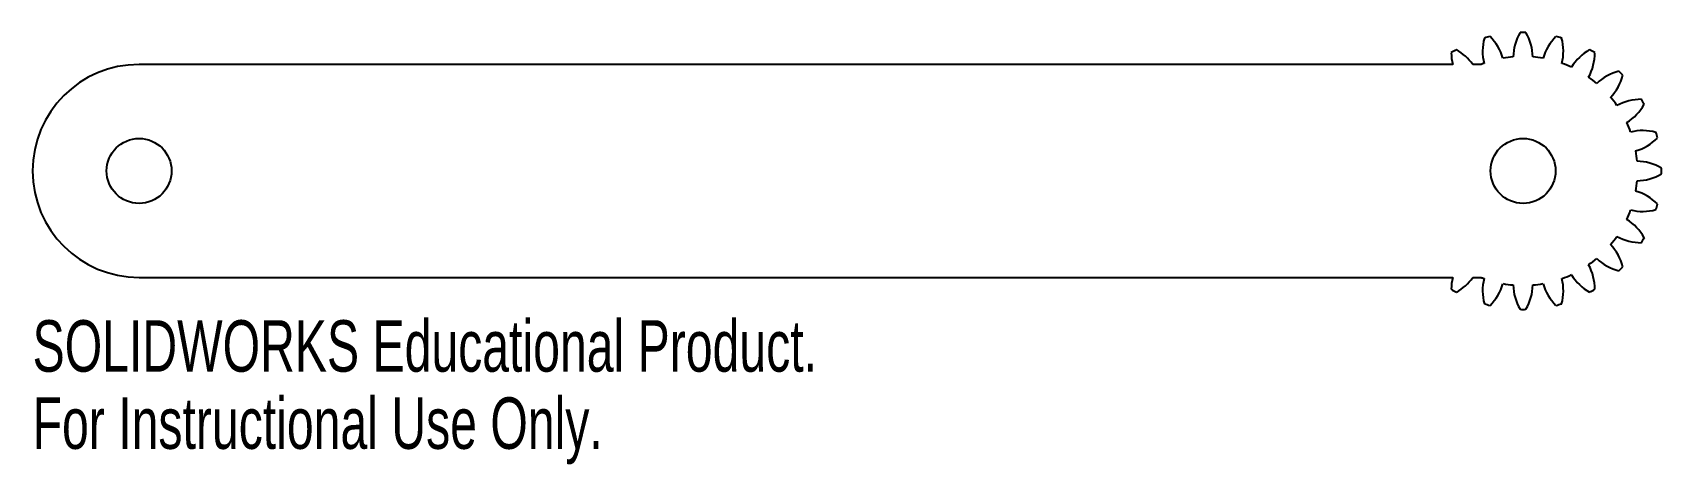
# Model space of a CAD drawing. Header units: millimetres. Extents: x -140 to 13, y -27 to 13.
import ezdxf

# ---------------------------------------------------------------- set-up
doc = ezdxf.new("R2010")
doc.units = ezdxf.units.MM
doc.styles.add('SLDTEXTSTYLE0', font='TXT', dxfattribs={"width": 0.7})

msp = doc.modelspace()

# ---------------------------------------------------------------- linework, layer by layer
at = {"color": 7, "linetype": 'Continuous', "lineweight": 25}
for p, q in [((-6.69, 10.44), (-130.08, 10.44)), ((-4.02, 10.44), (-4.81, 10.44)), ((-130.08, -9.56), (-6.69, -9.56)), ((-4.81, -9.56), (-4.02, -9.56))]:
    msp.add_line(p, q, dxfattribs=at)
for centre in [(-130.08, 0.44), (-0.08, 0.44)]:
    msp.add_circle(centre, 3.05, dxfattribs=at)
for centre, radius, start, end in [((0.92, 11.67), 4.8, 164.8909, 193.5651), ((-0.08, 0.44), 13, 103.7828, 106.2172), ((-6.57, 9.66), 4.8, 16.4349, 45.1091), ((3.79, 11.03), 4.8, 149.8909, 178.5651), ((-0.08, 0.44), 13, 88.7828, 91.2172), ((-3.96, 11.03), 4.8, 1.4349, 30.1091), ((6.4, 9.66), 4.8, 134.8909, 163.5651), ((-0.08, 0.44), 13, 73.7828, 76.2172), ((-1.09, 11.67), 4.8, 346.4349, 15.1091), ((-0.08, 0.44), 13, 118.7828, 121.2172), ((-2.02, 11.54), 4.8, 179.8909, 193.3533), ((-8.73, 7.67), 4.8, 35.2109, 60.1091), ((-0.08, 0.44), 10.75, 94.9222, 100.0778), ((-0.08, 0.44), 10.75, 79.9222, 85.0778), ((8.57, 7.67), 4.8, 119.8909, 148.5651), ((1.86, 11.54), 4.8, 331.4349, 0.1091), ((-0.08, 0.44), 13, 58.7828, 61.2172), ((-130.08, 0.44), 10, 90, 270), ((-0.08, 0.44), 10.75, 109.9222, 111.5154), ((-0.08, 0.44), 10.75, 64.9222, 70.0778), ((-0.08, 0.44), 10.75, 49.9222, 55.0778), ((10.15, 5.18), 4.8, 104.8909, 133.5651), ((4.66, 10.66), 4.8, 316.4349, 345.1091), ((-0.08, 0.44), 13, 43.7828, 46.2172), ((-0.08, 0.44), 10.75, 34.9222, 40.0778), ((11.03, 2.37), 4.8, 89.8909, 118.5651), ((7.15, 9.09), 4.8, 301.4349, 330.1091), ((-0.08, 0.44), 13, 28.7828, 31.2172), ((-0.08, 0.44), 10.75, 19.9222, 25.0778), ((11.15, -0.57), 4.8, 74.8909, 103.5651), ((9.14, 6.92), 4.8, 286.4349, 315.1091), ((-0.08, 0.44), 13, 13.7828, 16.2172), ((-0.08, 0.44), 10.75, 4.9222, 10.0778), ((10.51, -3.44), 4.8, 59.8909, 88.5651), ((10.51, 4.31), 4.8, 271.4349, 300.1091), ((-0.08, 0.44), 13, 358.7828, 1.2172), ((-0.08, 0.44), 10.75, 349.9222, 355.0778), ((9.14, -6.05), 4.8, 44.8909, 73.5651), ((-0.08, 0.44), 13, 343.7828, 346.2172), ((-0.08, 0.44), 10.75, 334.9222, 340.0778), ((7.15, -8.22), 4.8, 29.8909, 58.5651), ((11.15, 1.44), 4.8, 256.4349, 285.1091), ((-0.08, 0.44), 10.75, 319.9222, 325.0778), ((11.03, -1.5), 4.8, 241.4349, 270.1091), ((-0.08, 0.44), 13, 328.7828, 331.2172), ((4.66, -9.79), 4.8, 14.8909, 43.5651), ((-0.08, 0.44), 10.75, 304.9222, 310.0778), ((1.86, -10.67), 4.8, 359.8909, 28.5651), ((10.15, -4.31), 4.8, 226.4349, 255.1091), ((-0.08, 0.44), 13, 313.7828, 316.2172), ((-2.02, -10.67), 4.8, 166.6467, 180.1091), ((-0.08, 0.44), 13, 238.7828, 241.2172), ((-8.73, -6.8), 4.8, 299.8909, 324.7891), ((-0.08, 0.44), 10.75, 248.4846, 250.0778), ((0.92, -10.8), 4.8, 166.4349, 195.1091), ((-6.57, -8.79), 4.8, 314.8909, 343.5651), ((-0.08, 0.44), 10.75, 259.9222, 265.0778), ((3.79, -10.15), 4.8, 181.4349, 210.1091), ((-3.96, -10.15), 4.8, 329.8909, 358.5651), ((-0.08, 0.44), 10.75, 274.9222, 280.0778), ((6.4, -8.79), 4.8, 196.4349, 225.1091), ((-1.09, -10.8), 4.8, 344.8909, 13.5651), ((-0.08, 0.44), 10.75, 289.9222, 295.0778), ((8.57, -6.8), 4.8, 211.4349, 240.1091), ((-0.08, 0.44), 13, 298.7828, 301.2172), ((-0.08, 0.44), 13, 253.7828, 256.2172), ((-0.08, 0.44), 13, 283.7828, 286.2172), ((-0.08, 0.44), 13, 268.7828, 271.2172)]:
    msp.add_arc(centre, radius, start, end, dxfattribs=at)

# ---------------------------------------------------------------- texts
at = {"color": 7, "linetype": 'Continuous', "char_height": 4.8336, "attachment_point": 1, "style": 'SLDTEXTSTYLE0'}
for s, insert in [('SOLIDWORKS Educational Product.', (-140.08, -13.58)), ('For Instructional Use Only.', (-140.08, -20.83))]:
    msp.add_mtext(s, dxfattribs=dict(at, insert=insert))

doc.saveas('drawing.dxf')
